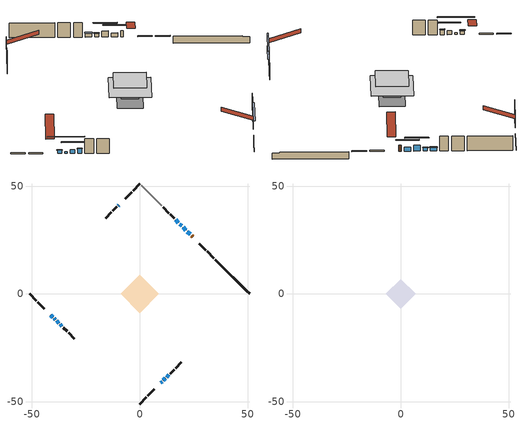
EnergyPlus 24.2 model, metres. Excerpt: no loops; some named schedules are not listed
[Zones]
conditioned space
 floor outside (Floor1 construction): -3.66,0 0,3.66 3.66,0 0,-3.66 z0.55
 floor adiabatic (AdiabaticFloorConstruction): -8.91,0 0,8.91 8.91,0 0,-8.91 z2.99
 floor foundation (Slab1 construction): -5.48,0 0,5.48 5.48,0 0,-5.48 z-1.86
 wall outside (RimJoist1 construction): 0,-50.96 3.11,-47.85 / -50.96,0 -47.85,-3.11 / 0,50.96 -3.11,47.85 / 34.36,16.6 31.25,19.72 z0.55:0.85
 wall outside (RimJoist2 construction): 3.77,-47.19 6.76,-44.2 / -47.19,-3.77 -44.2,-6.76 / -3.77,47.19 -6.76,44.2 / 30.59,20.37 27.6,23.36 z0.55:0.85
 wall outside (AdiabaticWallConstruction 1): 24.52,26.44 24.01,26.95 z0.55:2.58
 wall outside (AdiabaticWallConstruction): -9.84,41.12 -9.99,40.97 z0.55:1.77; -41.12,-9.84 -40.27,-10.69 / 10.98,-39.98 11.83,-39.13 / 17.88,33.08 16.59,34.37 z0.55:1.67; 9.84,-41.12 10.33,-40.63 / -39.62,-11.34 -39.13,-11.83 z0.55:1.09; 23.36,27.6 22.06,28.9 / -38.48,-12.49 -37.5,-13.46 / 12.49,-38.48 13.46,-37.5 z0.55:1.82; 21.41,29.55 20.04,30.92 z0.55:2.53; 19.39,31.57 18.54,32.42 z0.55:1.59; -36.85,-14.11 -36.06,-14.9 z0.55:2
 wall outside (Wall1 construction): 14.11,-36.85 15.92,-35.04 / -35.4,-15.56 -33.59,-17.37 / -10.64,40.32 -12.45,38.51 / 15.93,35.03 14.13,36.84 z0.55:5.43
 wall outside (Wall2 construction): 16.58,-34.38 19.25,-31.72 / -32.94,-18.02 -30.27,-20.69 / -13.11,37.85 -15.78,35.19 / 13.47,37.49 10.8,40.16 z0.55:5.43
 wall foundation (FoundationWall1 construction): 35.01,15.95,-1.86 35.01,15.95,0.55 49.37,1.59,0.55 49.37,1.59,0.23 50.96,0,0.23 50.96,0,-1.86
 wall adiabatic (Wall3 construction): 10.15,40.82 0.66,50.3 z0.55:5.43
 window (WindowConstruction 9): -9.84,41.12 -9.99,40.97 z0.55:1.77
 window (WindowConstruction 8): -41.12,-9.84 -40.27,-10.69 z0.55:1.67
 window (WindowConstruction 10): 9.84,-41.12 10.33,-40.63 z0.55:1.08
 window (WindowConstruction 11): -39.62,-11.34 -39.13,-11.83 z0.55:1.08
 window (WindowConstruction): 23.36,27.6 22.06,28.9 z0.55:1.82
 window (WindowConstruction 1): 21.41,29.55 20.04,30.92 z0.55:2.53
 window (WindowConstruction 2): 10.98,-39.98 11.83,-39.13 z0.55:1.67
 window (WindowConstruction 3): -38.47,-12.49 -37.5,-13.46 z0.55:1.82
 window (WindowConstruction 4): 19.39,31.57 18.54,32.42 z0.55:1.59
 window (WindowConstruction 5): 17.88,33.08 16.59,34.37 z0.55:1.67
 window (WindowConstruction 6): 12.49,-38.47 13.46,-37.5 z0.55:1.82
 window (WindowConstruction 7): -36.85,-14.11 -36.06,-14.9 z0.55:2
 door (Door): 24.52,26.45 24.01,26.95 z0.55:2.58
 ceiling adiabatic (AdiabaticFloorConstruction): 0,-8.91 8.91,0 0,8.91 -8.91,0 z2.99
attic - vented
 floor to conditioned space (Floor2 construction Reversed): -6.9,0 0,6.9 6.9,0 0,-6.9 z5.43
 roof outside (Roof1 construction): 9.19,-41.78,5.43 2.47,-35.06,8.59 0.7,-36.83,8.59 7.41,-43.55,5.43; -41.78,-9.19,5.43 -35.06,-2.47,8.59 -36.83,-0.7,8.59 -43.55,-7.41,5.43; -9.19,41.78,5.43 -2.47,35.06,8.59 -0.7,36.83,8.59 -7.41,43.55,5.43; 25.17,25.79,5.43 18.46,19.07,8.59 20.23,17.3,8.59 26.94,24.02,5.43
shading: -40.13,-10.83 -41.26,-9.7 -41.55,-9.99 -40.42,-11.12 z1.87; 14,-36.96 6.17,-44.8 6.46,-45.09 14.3,-37.25 z6.28; -35.46,-15.51 -43.29,-7.67 -43.58,-7.96 -35.75,-15.8 z6.28; 20.22,30.74 25.2,25.76 25.49,26.05 20.51,31.03 z4.43; 18.2,32.76 23.25,27.71 23.54,28 18.49,33.05 z5.14; 13.67,-37.29 9.14,-41.82 9.43,-42.11 13.97,-37.58 z4.28; -35.66,-15.3 -40.32,-10.64 -40.61,-10.93 -35.95,-15.59 z4.43; 18.4,32.56 19.53,31.43 19.82,31.72 18.69,32.85 z1.79; 16.45,34.51 18.03,32.93 18.32,33.23 16.74,34.8 z1.87; 15.3,-35.66 10.64,-40.32 10.93,-40.61 15.59,-35.95 z4.43; -35.92,-15.04 -36.99,-13.97 -37.28,-14.26 -36.21,-15.34 z2.2
[Building]
Building 1: Terrain=Suburbs
[Site:Location]
Toronto City Centre_ON: Latitude {deg}=43.63; Longitude {deg}=-79.39; Time Zone {hr}=-5; Elevation {m}=77; Keep Site Location Information=Yes
[Site:GroundTemperature:Shallow]
5.01852, 3.26908, 3.12898, 3.95918, 7.29196, 10.6092, 13.4851, 15.3069, 15.4617, 13.9799, 11.1774, 7.9619
[Site:WaterMainsTemperature]
Calculation Method=Schedule; Temperature Schedule=mains temperature schedule
[Material] Roughness=Rough; Thermal Absorptance=0.9
Name | Thickness {m} | Conductivity {W/m-K} | Density {kg/m3} | Specific Heat {J/kg-K} | Solar Absorptance | Visible Absorptance
asphalt or fiberglass shingles | 0.00635 | 0.162714 | 1121.4 | 1465.45 | 0.4 | 0.4
ceiling loosefill ins | 0.169333 | 0.0480833 | 16.02 | 1046.75 | 0.7 | 0.7
ceiling stud and cavity | 0.1397 | 0.1003 | 65.682 | 1177.47 | 0.7 | 0.7
concrete 4.0 in. | 0.1016 | 1.803125 | 2242.8 | 837.4 | 0.7 | 0.7
concrete 8.0 in. | 0.2032 | 1.803125 | 2242.8 | 837.4 | 0.7 | 0.7
door material | 0.04445 | 0.053851 | 512.64 | 1214.23 | 0.7 | 0.7
exterior vertical ins | 0.0460229 | 0.029427 | 32.04 | 1214.23 | 0.7 | 0.7
floor covering | 0.0127 | 0.0433444 | 54.468 | 1339.84 | 0.6 | 0.6
floor rigid ins | 0.103632 | 0.029427 | 32.04 | 1214.23 | 0.7 | 0.7
floor rigid ins 1; wall rigid ins 2 | 0.512978 | 0.029427 | 32.04 | 1214.23 | 0.7 | 0.7
floor stud and cavity | 0.1397 | 0.117677 | 92.3553 | 1139.71 | 0.7 | 0.7
floor stud and cavity 1 | 0.1397 | 1.75129 | 37.0049 | 1207.88 | 0.7 | 0.7
furniture material conditioned space 1 | 0.1524 | 0.115458 | 640.8 | 1214.23 | 0.6 | 0.6
gypsum board | 0.0127 | 0.160291 | 801 | 837.4 | 0.6 | 0.6
gypsum board 1 | 0.0127 | 0.160291 | 801 | 837.4 | 0.7 | 0.7
osb sheathing 0.5 in. | 0.0127 | 0.115458 | 512.64 | 1214.23 | 0.7 | 0.7
osb sheathing 0.75 in. | 0.01905 | 0.115458 | 512.64 | 1214.23 | 0.7 | 0.7
osb sheathing 2.0 in. | 0.0508 | 0.115458 | 512.64 | 1214.23 | 0.7 | 0.7
rim joist rigid ins; wall rigid ins | 0.051816 | 0.029427 | 32.04 | 1214.23 | 0.7 | 0.7
rim joist stud and cavity | 0.0508 | 0.0348607 | 125.044 | 1163.47 | 0.6 | 0.6
slab rigid ins | 0.0108865 | 0.029427 | 32.04 | 1214.23 | 0.7 | 0.7
wall rigid ins 1 | 0.051816 | 0.029427 | 32.04 | 1214.23 | 0.4 | 0.4
wall stud and cavity | 0.1397 | 0.17173 | 139.0536 | 1170.24 | 0.7 | 0.7
wall stud and cavity 1 | 0.1397 | 0.16703 | 139.0536 | 1170.24 | 0.7 | 0.7
wall stud and cavity 2 | 0.1397 | 0.139793 | 139.0536 | 1170.24 | 0.7 | 0.7
wall stud and cavity 3 | 0.0889 | 0.380278 | 52.3479 | 1209.89 | 0.7 | 0.7
wall stud and cavity 4 | 0.0889 | 0.391764 | 83.0341 | 1211.67 | 0.7 | 0.7
wood siding | 0.0254 | 0.102417 | 544.68 | 1172.36 | 0.4 | 0.4
wood siding 1; wood siding 2; wood siding 3 | 0.0254 | 0.102417 | 544.68 | 1172.36 | 0.7 | 0.7
[WindowMaterial:SimpleGlazingSystem]
Name | U-Factor {W/m2-K} | Solar Heat Gain Coefficient
WindowMaterial | 2.86058 | 0.68
WindowMaterial 1 | 2.97584 | 0.59
WindowMaterial 2 | 2.88499 | 0.66
WindowMaterial 3 | 2.87193 | 0.67
WindowMaterial 4 | 2.88953 | 0.66
WindowMaterial 5 | 2.86796 | 0.68
WindowMaterial 6 | 2.87647 | 0.67
WindowMaterial 7 | 3.13766 | 0.54
WindowMaterial 8 | 2.97187 | 0.58
[Construction]
AdiabaticFloorConstruction: floor stud and cavity 1, floor rigid ins 1, osb sheathing 0.75 in., floor covering
AdiabaticWallConstruction: wood siding 2, wall rigid ins 2, wall stud and cavity 3, gypsum board
AdiabaticWallConstruction 1: wood siding 3, wall rigid ins 2, wall stud and cavity 3, gypsum board
Door: door material
Floor1 construction: floor stud and cavity, floor rigid ins, osb sheathing 0.75 in., floor covering
Floor2 construction Reversed: gypsum board, ceiling stud and cavity, ceiling loosefill ins
FoundationWall1 construction: concrete 8.0 in., gypsum board 1
furniture construction conditioned space 1: furniture material conditioned space 1
PartitionWallConstruction: gypsum board, wall stud and cavity 4, gypsum board
RimJoist1 construction; RimJoist2 construction: wood siding 1, rim joist rigid ins, osb sheathing 2.0 in., rim joist stud and cavity
Roof1 construction: asphalt or fiberglass shingles
Slab1 construction: slab rigid ins, concrete 4.0 in.
Wall1 construction: wood siding, wall rigid ins, osb sheathing 0.5 in., wall stud and cavity, gypsum board
Wall2 construction: wood siding, wall rigid ins, osb sheathing 0.5 in., wall stud and cavity 1, gypsum board
Wall3 construction: wall rigid ins 1, osb sheathing 0.5 in., wall stud and cavity 2, gypsum board
WindowConstruction: WindowMaterial
WindowConstruction 1: WindowMaterial 1
WindowConstruction 10; WindowConstruction 11: WindowMaterial 8
WindowConstruction 2; WindowConstruction 8: WindowMaterial 2
WindowConstruction 3; WindowConstruction 6: WindowMaterial 3
WindowConstruction 4: WindowMaterial 4
WindowConstruction 5: WindowMaterial 5
WindowConstruction 7: WindowMaterial 6
WindowConstruction 9: WindowMaterial 7
[Zone] Multiplier=1; Part of Total Floor Area=Yes
Name | Volume {m3}
attic - vented | 48.9018
conditioned space | 578.4
[Space]
Name | Zone | Volume {m3}
attic - vented 1 | attic - vented | 48.9018
conditioned space 1 | conditioned space | 578.4
[ZoneInfiltration:EffectiveLeakageArea]
infil attic - vented 1: Zone or Space=attic - vented 1; Schedule=Always On Discrete; Effective Air Leakage Area {cm2}=4005.47; Stack Coefficient=0.000220202; Wind Coefficient=1.00261e-05
[ZoneMixing]
whole house fan mix: Zone or Space=attic - vented; Schedule=Always On Continuous; Design Flow Rate Calculation Method=Flow/Zone; Design Flow Rate {m3/s}=0; Source Zone or Space=conditioned space
[SurfaceProperty:ExposedFoundationPerimeter]
Slab1: Exposed Perimeter Calculation Method=TotalExposedPerimeter; Total Exposed Perimeter {m}=22.552
[InternalMass] Zone or ZoneList=conditioned space; Space or SpaceList=conditioned space 1
Name | Construction | Surface Area {m2}
furniture mass conditioned space 1 | furniture construction conditioned space 1 | 98.2279
partition wall mass | PartitionWallConstruction | 245.57
[Lights]
interior lighting: Zone or ZoneList or Space or SpaceList=conditioned space 1; Schedule=interior lighting schedule; Design Level Calculation Method=LightingLevel; Lighting Level {W}=343.2; Return Air Fraction=0; Fraction Radiant=0.6; Fraction Visible=0.2; Fraction Replaceable=1
[People]
occupants: Zone or ZoneList or Space or SpaceList=conditioned space 1; Number of People Schedule=occupants schedule; Number of People Calculation Method=People; Number of People=3; Fraction Radiant=0.314171; Sensible Heat Fraction=0.56303; Activity Level Schedule=occupants activity schedule; Carbon Dioxide Generation Rate {m3/s-W}=0; Enable ASHRAE 55 Comfort Warnings=No; Mean Radiant Temperature Calculation Type=EnclosureAveraged
[ElectricEquipment] Zone or ZoneList or Space or SpaceList=conditioned space 1; Design Level Calculation Method=EquipmentLevel
Name | Schedule | Design Level {W} | Fraction Latent | Fraction Radiant | Fraction Lost
clothes dryer | clothes dryer schedule | 140.772 | 0.015 | 0.081 | 0.85
clothes washer | clothes washer schedule | 32.1985 | 0.03 | 0.162 | 0.7
cooking range | cooking range schedule | 208.969 | 0.08 | 0.432 | 0.2
dishwasher | dishwasher schedule | 66.8632 | 0.3 | 0.18 | 0.4
fridge | fridge schedule | 72.9452 | 0 | 0.6 | 0
mech vent bath fan 0 | mech vent bath fan 0 schedule | 50.2 | 0 | 0 | 1
mech vent bath fan 1 | mech vent bath fan 1 schedule | 50.2 | 0 | 0 | 1
mech vent house fan | mech vent house fan schedule | 0 | 0 | 0 | 1
mech vent house fan cfis | mech vent house fan cfis schedule | 0 | 0 | 0 | 0
mech vent range fan 0 | mech vent range fan 0 schedule | 57 | 0 | 0 | 1
misc plug loads | misc plug loads schedule | 494.7 | 0.045 | 0.513 | 0.1
whole house fan | Always On Discrete | 0 | 0 | 0 | 1
[OtherEquipment] Zone or ZoneList or Space or SpaceList=conditioned space 1; Design Level Calculation Method=EquipmentLevel
Name | Fuel Type | Schedule | Design Level {W} | Fraction Latent | Fraction Radiant | Fraction Lost
clothes dryer 1 | Electricity | clothes dryer schedule | 0 | 0.015 | 0.081 | 0.85
cooking range 1 | Electricity | cooking range schedule | 0 | 0.08 | 0.432 | 0.2
general water use latent | None | general water use schedule | 59.3978 | 1 | 0 | 0
general water use sensible | None | general water use schedule | -58.539 | 0 | 0.6 | 0
mech vent house fan latent load | None | Always On Discrete | 0 | 1 | 0 | 0
mech vent house fan sensible load | None | Always On Discrete | 0 | 0 | 0 | 0
water heater energy adjustment1 | NaturalGas | Always On Discrete | 0.01 | 0 | 0 | 1
[ZoneInfiltration:DesignFlowRate] Zone or ZoneList or Space or SpaceList=conditioned space 1; Schedule=Always On Discrete; Design Flow Rate Calculation Method=Flow/Zone; Design Flow Rate {m3/s}=0
infil flow; natural vent flow; whole house fan flow
[Foundation:Kiva]
Foundation Kiva 1: Initial Indoor Air Temperature {C}=18; Wall Height Above Grade {m}=0.549981; Wall Depth Below Slab {m}=0.2032; Custom Block Material Name 1=exterior vertical ins; Custom Block Depth 1 {m}=2.40999; Custom Block X Position 1 {m}=0.2159; Custom Block Z Position 1 {m}=0
[Foundation:Kiva:Settings]
Soil Conductivity {W/m-K}=0.849921; Soil Density {kg/m3}=1842.3; Soil Specific Heat {J/kg-K}=418.7; Ground Solar Absorptivity=0.9; Ground Thermal Absorptivity=0.9; Ground Surface Roughness {m}=0.03; Far-Field Width {m}=40; Deep-Ground Boundary Condition=ZeroFlux; Deep-Ground Depth {m}=40; Minimum Cell Dimension {m}=0.2; Maximum Cell Growth Coefficient=3; Simulation Timestep=Timestep
[Exterior:Lights]
exterior lighting: Schedule=exterior lighting schedule; Design Level {W}=75.6
[Schedule:Constant]
Name | Hourly Value
Always On Continuous; mech vent house fan schedule; mech vent house fan cfis schedule; Always On Discrete | 1
occupants activity schedule | 117.228
fridge schedule | 0
[Schedule:Week:Daily]
interior lighting schedule Week Rule - Jan1-Jan27: interior lighting schedule day, interior lighting schedule day, interior lighting schedule day, interior lighting schedule day, interior lighting schedule day, interior lighting schedule day, interior lighting schedule day, interior lighting schedule default day, interior lighting schedule default day, interior lighting schedule default day, interior lighting schedule default day, interior lighting schedule default day
interior lighting schedule Week Rule - Jan28-Feb3: interior lighting schedule day, interior lighting schedule day, interior lighting schedule day, interior lighting schedule day, interior lighting schedule day 1, interior lighting schedule day 1, interior lighting schedule day 1, interior lighting schedule default day, interior lighting schedule default day, interior lighting schedule default day, interior lighting schedule default day, interior lighting schedule default day
interior lighting schedule Week Rule - Feb4-Feb24: interior lighting schedule day 1, interior lighting schedule day 1, interior lighting schedule day 1, interior lighting schedule day 1, interior lighting schedule day 1, interior lighting schedule day 1, interior lighting schedule day 1, interior lighting schedule default day, interior lighting schedule default day, interior lighting schedule default day, interior lighting schedule default day, interior lighting schedule default day
interior lighting schedule Week Rule - Feb25-Mar3: interior lighting schedule day 1, interior lighting schedule day 1, interior lighting schedule day 1, interior lighting schedule day 1, interior lighting schedule day 2, interior lighting schedule day 2, interior lighting schedule day 2, interior lighting schedule default day, interior lighting schedule default day, interior lighting schedule default day, interior lighting schedule default day, interior lighting schedule default day
interior lighting schedule Week Rule - Mar4-Mar31: interior lighting schedule day 2, interior lighting schedule day 2, interior lighting schedule day 2, interior lighting schedule day 2, interior lighting schedule day 2, interior lighting schedule day 2, interior lighting schedule day 2, interior lighting schedule default day, interior lighting schedule default day, interior lighting schedule default day, interior lighting schedule default day, interior lighting schedule default day
interior lighting schedule Week Rule - Apr1-Apr28: interior lighting schedule day 3, interior lighting schedule day 3, interior lighting schedule day 3, interior lighting schedule day 3, interior lighting schedule day 3, interior lighting schedule day 3, interior lighting schedule day 3, interior lighting schedule default day, interior lighting schedule default day, interior lighting schedule default day, interior lighting schedule default day, interior lighting schedule default day
interior lighting schedule Week Rule - Apr29-May5: interior lighting schedule day 3, interior lighting schedule day 3, interior lighting schedule day 4, interior lighting schedule day 4, interior lighting schedule day 4, interior lighting schedule day 4, interior lighting schedule day 4, interior lighting schedule default day, interior lighting schedule default day, interior lighting schedule default day, interior lighting schedule default day, interior lighting schedule default day
interior lighting schedule Week Rule - May6-May26: interior lighting schedule day 4, interior lighting schedule day 4, interior lighting schedule day 4, interior lighting schedule day 4, interior lighting schedule day 4, interior lighting schedule day 4, interior lighting schedule day 4, interior lighting schedule default day, interior lighting schedule default day, interior lighting schedule default day, interior lighting schedule default day, interior lighting schedule default day
interior lighting schedule Week Rule - May27-Jun2: interior lighting schedule day 4, interior lighting schedule day 4, interior lighting schedule day 4, interior lighting schedule day 4, interior lighting schedule day 4, interior lighting schedule day 5, interior lighting schedule day 5, interior lighting schedule default day, interior lighting schedule default day, interior lighting schedule default day, interior lighting schedule default day, interior lighting schedule default day
interior lighting schedule Week Rule - Jun3-Jun30: interior lighting schedule day 5, interior lighting schedule day 5, interior lighting schedule day 5, interior lighting schedule day 5, interior lighting schedule day 5, interior lighting schedule day 5, interior lighting schedule day 5, interior lighting schedule default day, interior lighting schedule default day, interior lighting schedule default day, interior lighting schedule default day, interior lighting schedule default day
interior lighting schedule Week Rule - Jul1-Jul28: interior lighting schedule day 6, interior lighting schedule day 6, interior lighting schedule day 6, interior lighting schedule day 6, interior lighting schedule day 6, interior lighting schedule day 6, interior lighting schedule day 6, interior lighting schedule default day, interior lighting schedule default day, interior lighting schedule default day, interior lighting schedule default day, interior lighting schedule default day
interior lighting schedule Week Rule - Jul29-Aug4: interior lighting schedule day 6, interior lighting schedule day 6, interior lighting schedule day 6, interior lighting schedule day 7, interior lighting schedule day 7, interior lighting schedule day 7, interior lighting schedule day 7, interior lighting schedule default day, interior lighting schedule default day, interior lighting schedule default day, interior lighting schedule default day, interior lighting schedule default day
interior lighting schedule Week Rule - Aug5-Aug25: interior lighting schedule day 7, interior lighting schedule day 7, interior lighting schedule day 7, interior lighting schedule day 7, interior lighting schedule day 7, interior lighting schedule day 7, interior lighting schedule day 7, interior lighting schedule default day, interior lighting schedule default day, interior lighting schedule default day, interior lighting schedule default day, interior lighting schedule default day
interior lighting schedule Week Rule - Aug26-Sep1: interior lighting schedule day 7, interior lighting schedule day 7, interior lighting schedule day 7, interior lighting schedule day 7, interior lighting schedule day 7, interior lighting schedule day 7, interior lighting schedule day 8, interior lighting schedule default day, interior lighting schedule default day, interior lighting schedule default day, interior lighting schedule default day, interior lighting schedule default day
interior lighting schedule Week Rule - Sep2-Sep29: interior lighting schedule day 8, interior lighting schedule day 8, interior lighting schedule day 8, interior lighting schedule day 8, interior lighting schedule day 8, interior lighting schedule day 8, interior lighting schedule day 8, interior lighting schedule default day, interior lighting schedule default day, interior lighting schedule default day, interior lighting schedule default day, interior lighting schedule default day
interior lighting schedule Week Rule - Sep30-Oct6: interior lighting schedule day 8, interior lighting schedule day 9, interior lighting schedule day 9, interior lighting schedule day 9, interior lighting schedule day 9, interior lighting schedule day 9, interior lighting schedule day 9, interior lighting schedule default day, interior lighting schedule default day, interior lighting schedule default day, interior lighting schedule default day, interior lighting schedule default day
interior lighting schedule Week Rule - Oct7-Oct27: interior lighting schedule day 9, interior lighting schedule day 9, interior lighting schedule day 9, interior lighting schedule day 9, interior lighting schedule day 9, interior lighting schedule day 9, interior lighting schedule day 9, interior lighting schedule default day, interior lighting schedule default day, interior lighting schedule default day, interior lighting schedule default day, interior lighting schedule default day
interior lighting schedule Week Rule - Oct28-Nov3: interior lighting schedule day 9, interior lighting schedule day 9, interior lighting schedule day 9, interior lighting schedule day 9, interior lighting schedule day 10, interior lighting schedule day 10, interior lighting schedule day 10, interior lighting schedule default day, interior lighting schedule default day, interior lighting schedule default day, interior lighting schedule default day, interior lighting schedule default day
interior lighting schedule Week Rule - Nov4-Nov24: interior lighting schedule day 10, interior lighting schedule day 10, interior lighting schedule day 10, interior lighting schedule day 10, interior lighting schedule day 10, interior lighting schedule day 10, interior lighting schedule day 10, interior lighting schedule default day, interior lighting schedule default day, interior lighting schedule default day, interior lighting schedule default day, interior lighting schedule default day
interior lighting schedule Week Rule - Nov25-Dec1: interior lighting schedule day 10, interior lighting schedule day 10, interior lighting schedule day 10, interior lighting schedule day 10, interior lighting schedule day 10, interior lighting schedule day 10, interior lighting schedule day 11, interior lighting schedule default day, interior lighting schedule default day, interior lighting schedule default day, interior lighting schedule default day, interior lighting schedule default day
interior lighting schedule Week Rule - Dec2-Dec31: interior lighting schedule day 11, interior lighting schedule day 11, interior lighting schedule day 11, interior lighting schedule day 11, interior lighting schedule day 11, interior lighting schedule day 11, interior lighting schedule day 11, interior lighting schedule default day, interior lighting schedule default day, interior lighting schedule default day, interior lighting schedule default day, interior lighting schedule default day
occupants schedule Week Rule - Jan1-Dec31: occupants schedule day, occupants schedule day, occupants schedule day, occupants schedule day, occupants schedule day, occupants schedule day, occupants schedule day, occupants schedule default day, occupants schedule default day, occupants schedule default day, occupants schedule default day, occupants schedule default day
clothes dryer schedule Week Rule - Jan1-Dec31: clothes dryer schedule day, clothes dryer schedule day, clothes dryer schedule day, clothes dryer schedule day, clothes dryer schedule day, clothes dryer schedule day, clothes dryer schedule day, clothes dryer schedule default day, clothes dryer schedule default day, clothes dryer schedule default day, clothes dryer schedule default day, clothes dryer schedule default day
clothes washer schedule Week Rule - Jan1-Dec31: clothes washer schedule day, clothes washer schedule day, clothes washer schedule day, clothes washer schedule day, clothes washer schedule day, clothes washer schedule day, clothes washer schedule day, clothes washer schedule default day, clothes washer schedule default day, clothes washer schedule default day, clothes washer schedule default day, clothes washer schedule default day
cooking range schedule Week Rule - Jan1-Dec31: cooking range schedule day, cooking range schedule day, cooking range schedule day, cooking range schedule day, cooking range schedule day, cooking range schedule day, cooking range schedule day, cooking range schedule default day, cooking range schedule default day, cooking range schedule default day, cooking range schedule default day, cooking range schedule default day
dishwasher schedule Week Rule - Jan1-Dec31: dishwasher schedule day, dishwasher schedule day, dishwasher schedule day, dishwasher schedule day, dishwasher schedule day, dishwasher schedule day, dishwasher schedule day, dishwasher schedule default day, dishwasher schedule default day, dishwasher schedule default day, dishwasher schedule default day, dishwasher schedule default day
mech vent bath fan 0 schedule Week Rule - Jan1-Dec31: mech vent bath fan 0 schedule day, mech vent bath fan 0 schedule day, mech vent bath fan 0 schedule day, mech vent bath fan 0 schedule day, mech vent bath fan 0 schedule day, mech vent bath fan 0 schedule day, mech vent bath fan 0 schedule day, mech vent bath fan 0 schedule default day, mech vent bath fan 0 schedule default day, mech vent bath fan 0 schedule default day, mech vent bath fan 0 schedule default day, mech vent bath fan 0 schedule default day
mech vent bath fan 1 schedule Week Rule - Jan1-Dec31: mech vent bath fan 1 schedule day, mech vent bath fan 1 schedule day, mech vent bath fan 1 schedule day, mech vent bath fan 1 schedule day, mech vent bath fan 1 schedule day, mech vent bath fan 1 schedule day, mech vent bath fan 1 schedule day, mech vent bath fan 1 schedule default day, mech vent bath fan 1 schedule default day, mech vent bath fan 1 schedule default day, mech vent bath fan 1 schedule default day, mech vent bath fan 1 schedule default day
mech vent range fan 0 schedule Week Rule - Jan1-Dec31: mech vent range fan 0 schedule day, mech vent range fan 0 schedule day, mech vent range fan 0 schedule day, mech vent range fan 0 schedule day, mech vent range fan 0 schedule day, mech vent range fan 0 schedule day, mech vent range fan 0 schedule day, mech vent range fan 0 schedule default day, mech vent range fan 0 schedule default day, mech vent range fan 0 schedule default day, mech vent range fan 0 schedule default day, mech vent range fan 0 schedule default day
misc plug loads schedule Week Rule - Jan1-Dec31: misc plug loads schedule day, misc plug loads schedule day, misc plug loads schedule day, misc plug loads schedule day, misc plug loads schedule day, misc plug loads schedule day, misc plug loads schedule day, misc plug loads schedule default day, misc plug loads schedule default day, misc plug loads schedule default day, misc plug loads schedule default day, misc plug loads schedule default day
general water use schedule Week Rule - Jan1-Dec31: general water use schedule day, general water use schedule day, general water use schedule day, general water use schedule day, general water use schedule day, general water use schedule day, general water use schedule day, general water use schedule default day, general water use schedule default day, general water use schedule default day, general water use schedule default day, general water use schedule default day
exterior lighting schedule Week Rule - Jan1-Jan27: exterior lighting schedule day, exterior lighting schedule day, exterior lighting schedule day, exterior lighting schedule day, exterior lighting schedule day, exterior lighting schedule day, exterior lighting schedule day, exterior lighting schedule default day, exterior lighting schedule default day, exterior lighting schedule default day, exterior lighting schedule default day, exterior lighting schedule default day
exterior lighting schedule Week Rule - Jan28-Feb3: exterior lighting schedule day, exterior lighting schedule day, exterior lighting schedule day, exterior lighting schedule day, exterior lighting schedule day 1, exterior lighting schedule day 1, exterior lighting schedule day 1, exterior lighting schedule default day, exterior lighting schedule default day, exterior lighting schedule default day, exterior lighting schedule default day, exterior lighting schedule default day
exterior lighting schedule Week Rule - Feb4-Feb24: exterior lighting schedule day 1, exterior lighting schedule day 1, exterior lighting schedule day 1, exterior lighting schedule day 1, exterior lighting schedule day 1, exterior lighting schedule day 1, exterior lighting schedule day 1, exterior lighting schedule default day, exterior lighting schedule default day, exterior lighting schedule default day, exterior lighting schedule default day, exterior lighting schedule default day
exterior lighting schedule Week Rule - Feb25-Mar3: exterior lighting schedule day 1, exterior lighting schedule day 1, exterior lighting schedule day 1, exterior lighting schedule day 1, exterior lighting schedule day 2, exterior lighting schedule day 2, exterior lighting schedule day 2, exterior lighting schedule default day, exterior lighting schedule default day, exterior lighting schedule default day, exterior lighting schedule default day, exterior lighting schedule default day
exterior lighting schedule Week Rule - Mar4-Mar31: exterior lighting schedule day 2, exterior lighting schedule day 2, exterior lighting schedule day 2, exterior lighting schedule day 2, exterior lighting schedule day 2, exterior lighting schedule day 2, exterior lighting schedule day 2, exterior lighting schedule default day, exterior lighting schedule default day, exterior lighting schedule default day, exterior lighting schedule default day, exterior lighting schedule default day
exterior lighting schedule Week Rule - Apr1-Apr28: exterior lighting schedule day 3, exterior lighting schedule day 3, exterior lighting schedule day 3, exterior lighting schedule day 3, exterior lighting schedule day 3, exterior lighting schedule day 3, exterior lighting schedule day 3, exterior lighting schedule default day, exterior lighting schedule default day, exterior lighting schedule default day, exterior lighting schedule default day, exterior lighting schedule default day
exterior lighting schedule Week Rule - Apr29-May5: exterior lighting schedule day 3, exterior lighting schedule day 3, exterior lighting schedule day 4, exterior lighting schedule day 4, exterior lighting schedule day 4, exterior lighting schedule day 4, exterior lighting schedule day 4, exterior lighting schedule default day, exterior lighting schedule default day, exterior lighting schedule default day, exterior lighting schedule default day, exterior lighting schedule default day
exterior lighting schedule Week Rule - May6-May26: exterior lighting schedule day 4, exterior lighting schedule day 4, exterior lighting schedule day 4, exterior lighting schedule day 4, exterior lighting schedule day 4, exterior lighting schedule day 4, exterior lighting schedule day 4, exterior lighting schedule default day, exterior lighting schedule default day, exterior lighting schedule default day, exterior lighting schedule default day, exterior lighting schedule default day
exterior lighting schedule Week Rule - May27-Jun2: exterior lighting schedule day 4, exterior lighting schedule day 4, exterior lighting schedule day 4, exterior lighting schedule day 4, exterior lighting schedule day 4, exterior lighting schedule day 5, exterior lighting schedule day 5, exterior lighting schedule default day, exterior lighting schedule default day, exterior lighting schedule default day, exterior lighting schedule default day, exterior lighting schedule default day
exterior lighting schedule Week Rule - Jun3-Jun30: exterior lighting schedule day 5, exterior lighting schedule day 5, exterior lighting schedule day 5, exterior lighting schedule day 5, exterior lighting schedule day 5, exterior lighting schedule day 5, exterior lighting schedule day 5, exterior lighting schedule default day, exterior lighting schedule default day, exterior lighting schedule default day, exterior lighting schedule default day, exterior lighting schedule default day
exterior lighting schedule Week Rule - Jul1-Jul28: exterior lighting schedule day 6, exterior lighting schedule day 6, exterior lighting schedule day 6, exterior lighting schedule day 6, exterior lighting schedule day 6, exterior lighting schedule day 6, exterior lighting schedule day 6, exterior lighting schedule default day, exterior lighting schedule default day, exterior lighting schedule default day, exterior lighting schedule default day, exterior lighting schedule default day
exterior lighting schedule Week Rule - Jul29-Aug4: exterior lighting schedule day 6, exterior lighting schedule day 6, exterior lighting schedule day 6, exterior lighting schedule day 7, exterior lighting schedule day 7, exterior lighting schedule day 7, exterior lighting schedule day 7, exterior lighting schedule default day, exterior lighting schedule default day, exterior lighting schedule default day, exterior lighting schedule default day, exterior lighting schedule default day
exterior lighting schedule Week Rule - Aug5-Aug25: exterior lighting schedule day 7, exterior lighting schedule day 7, exterior lighting schedule day 7, exterior lighting schedule day 7, exterior lighting schedule day 7, exterior lighting schedule day 7, exterior lighting schedule day 7, exterior lighting schedule default day, exterior lighting schedule default day, exterior lighting schedule default day, exterior lighting schedule default day, exterior lighting schedule default day
exterior lighting schedule Week Rule - Aug26-Sep1: exterior lighting schedule day 7, exterior lighting schedule day 7, exterior lighting schedule day 7, exterior lighting schedule day 7, exterior lighting schedule day 7, exterior lighting schedule day 7, exterior lighting schedule day 8, exterior lighting schedule default day, exterior lighting schedule default day, exterior lighting schedule default day, exterior lighting schedule default day, exterior lighting schedule default day
exterior lighting schedule Week Rule - Sep2-Sep29: exterior lighting schedule day 8, exterior lighting schedule day 8, exterior lighting schedule day 8, exterior lighting schedule day 8, exterior lighting schedule day 8, exterior lighting schedule day 8, exterior lighting schedule day 8, exterior lighting schedule default day, exterior lighting schedule default day, exterior lighting schedule default day, exterior lighting schedule default day, exterior lighting schedule default day
exterior lighting schedule Week Rule - Sep30-Oct6: exterior lighting schedule day 8, exterior lighting schedule day 9, exterior lighting schedule day 9, exterior lighting schedule day 9, exterior lighting schedule day 9, exterior lighting schedule day 9, exterior lighting schedule day 9, exterior lighting schedule default day, exterior lighting schedule default day, exterior lighting schedule default day, exterior lighting schedule default day, exterior lighting schedule default day
exterior lighting schedule Week Rule - Oct7-Oct27: exterior lighting schedule day 9, exterior lighting schedule day 9, exterior lighting schedule day 9, exterior lighting schedule day 9, exterior lighting schedule day 9, exterior lighting schedule day 9, exterior lighting schedule day 9, exterior lighting schedule default day, exterior lighting schedule default day, exterior lighting schedule default day, exterior lighting schedule default day, exterior lighting schedule default day
[Schedule:Year]
interior lighting schedule: interior lighting schedule Week Rule - Jan1-Jan27, 1, 1, 1, 27, interior lighting schedule Week Rule - Jan28-Feb3, 1, 28, 2, 3, interior lighting schedule Week Rule - Feb4-Feb24, 2, 4, 2, 24, interior lighting schedule Week Rule - Feb25-Mar3, 2, 25, 3, 3, interior lighting schedule Week Rule - Mar4-Mar31, 3, 4, 3, 31, interior lighting schedule Week Rule - Apr1-Apr28, 4, 1, 4, 28, interior lighting schedule Week Rule - Apr29-May5, 4, 29, 5, 5, interior lighting schedule Week Rule - May6-May26, 5, 6, 5, 26, interior lighting schedule Week Rule - May27-Jun2, 5, 27, 6, 2, interior lighting schedule Week Rule - Jun3-Jun30, 6, 3, 6, 30, interior lighting schedule Week Rule - Jul1-Jul28, 7, 1, 7, 28, interior lighting schedule Week Rule - Jul29-Aug4, 7, 29, 8, 4, interior lighting schedule Week Rule - Aug5-Aug25, 8, 5, 8, 25, interior lighting schedule Week Rule - Aug26-Sep1, 8, 26, 9, 1, interior lighting schedule Week Rule - Sep2-Sep29, 9, 2, 9, 29, interior lighting schedule Week Rule - Sep30-Oct6, 9, 30, 10, 6, interior lighting schedule Week Rule - Oct7-Oct27, 10, 7, 10, 27, interior lighting schedule Week Rule - Oct28-Nov3, 10, 28, 11, 3, interior lighting schedule Week Rule - Nov4-Nov24, 11, 4, 11, 24, interior lighting schedule Week Rule - Nov25-Dec1, 11, 25, 12, 1, interior lighting schedule Week Rule - Dec2-Dec31, 12, 2, 12, 31
occupants schedule: occupants schedule Week Rule - Jan1-Dec31, 1, 1, 12, 31
clothes dryer schedule: clothes dryer schedule Week Rule - Jan1-Dec31, 1, 1, 12, 31
clothes washer schedule: clothes washer schedule Week Rule - Jan1-Dec31, 1, 1, 12, 31
cooking range schedule: cooking range schedule Week Rule - Jan1-Dec31, 1, 1, 12, 31
dishwasher schedule: dishwasher schedule Week Rule - Jan1-Dec31, 1, 1, 12, 31
mech vent bath fan 0 schedule: mech vent bath fan 0 schedule Week Rule - Jan1-Dec31, 1, 1, 12, 31
mech vent bath fan 1 schedule: mech vent bath fan 1 schedule Week Rule - Jan1-Dec31, 1, 1, 12, 31
mech vent range fan 0 schedule: mech vent range fan 0 schedule Week Rule - Jan1-Dec31, 1, 1, 12, 31
misc plug loads schedule: misc plug loads schedule Week Rule - Jan1-Dec31, 1, 1, 12, 31
general water use schedule: general water use schedule Week Rule - Jan1-Dec31, 1, 1, 12, 31
exterior lighting schedule: exterior lighting schedule Week Rule - Jan1-Jan27, 1, 1, 1, 27, exterior lighting schedule Week Rule - Jan28-Feb3, 1, 28, 2, 3, exterior lighting schedule Week Rule - Feb4-Feb24, 2, 4, 2, 24, exterior lighting schedule Week Rule - Feb25-Mar3, 2, 25, 3, 3, exterior lighting schedule Week Rule - Mar4-Mar31, 3, 4, 3, 31, exterior lighting schedule Week Rule - Apr1-Apr28, 4, 1, 4, 28, exterior lighting schedule Week Rule - Apr29-May5, 4, 29, 5, 5, exterior lighting schedule Week Rule - May6-May26, 5, 6, 5, 26, exterior lighting schedule Week Rule - May27-Jun2, 5, 27, 6, 2, exterior lighting schedule Week Rule - Jun3-Jun30, 6, 3, 6, 30, exterior lighting schedule Week Rule - Jul1-Jul28, 7, 1, 7, 28, exterior lighting schedule Week Rule - Jul29-Aug4, 7, 29, 8, 4, exterior lighting schedule Week Rule - Aug5-Aug25, 8, 5, 8, 25, exterior lighting schedule Week Rule - Aug26-Sep1, 8, 26, 9, 1, exterior lighting schedule Week Rule - Sep2-Sep29, 9, 2, 9, 29, exterior lighting schedule Week Rule - Sep30-Oct6, 9, 30, 10, 6, exterior lighting schedule Week Rule - Oct7-Oct27, 10, 7, 10, 27, exterior lighting schedule Week Rule - Oct28-Nov3, 10, 28, 11, 3, exterior lighting schedule Week Rule - Nov4-Nov24, 11, 4, 11, 24, exterior lighting schedule Week Rule - Nov25-Dec1, 11, 25, 12, 1, exterior lighting schedule Week Rule - Dec2-Dec31, 12, 2, 12, 31
[Schedule:Compact]
mains temperature schedule: Through: 01/01, For: AllDays, Until: 24:00, 8.80333, Through: 01/02, For: AllDays, Until: 24:00, 8.74333, Through: 01/03, For: AllDays, Until: 24:00, 8.68389, Through: 01/04, For: AllDays, Until: 24:00, 8.62611, Through: 01/05, For: AllDays, Until: 24:00, 8.56944, Through: 01/06, For: AllDays, Until: 24:00, 8.51389, Through: 01/07, For: AllDays, Until: 24:00, 8.45944, Through: 01/08, For: AllDays, Until: 24:00, 8.40611, Through: 01/09, For: AllDays, Until: 24:00, 8.35389, Through: 01/10, For: AllDays, Until: 24:00, 8.30278, Through: 01/11, For: AllDays, Until: 24:00, 8.25333, Through: 01/12, For: AllDays, Until: 24:00, 8.205, Through: 01/13, For: AllDays, Until: 24:00, 8.15778, Through: 01/14, For: AllDays, Until: 24:00, 8.11222, Through: 01/15, For: AllDays, Until: 24:00, 8.06778, Through: 01/16, For: AllDays, Until: 24:00, 8.02444, Through: 01/17, For: AllDays, Until: 24:00, 7.98222, Through: 01/18, For: AllDays, Until: 24:00, 7.94167, Through: 01/19, For: AllDays, Until: 24:00, 7.90222, Through: 01/20, For: AllDays, Until: 24:00, 7.86444, Through: 01/21, For: AllDays, Until: 24:00, 7.82778, Through: 01/22, For: AllDays, Until: 24:00, 7.79278, Through: 01/23, For: AllDays, Until: 24:00, 7.75889, Through: 01/24, For: AllDays, Until: 24:00, 7.72667, Through: 01/25, For: AllDays, Until: 24:00, 7.69556, Through: 01/26, For: AllDays, Until: 24:00, 7.66611, Through: 01/27, For: AllDays, Until: 24:00, 7.63778, Through: 01/28, For: AllDays, Until: 24:00, 7.61111, Through: 01/29, For: AllDays, Until: 24:00, 7.58556, Through: 01/30, For: AllDays, Until: 24:00, 7.56167, Through: 01/31, For: AllDays, Until: 24:00, 7.53944, Through: 02/01, For: AllDays, Until: 24:00, 7.51833, Through: 02/02, For: AllDays, Until: 24:00, 7.49889, Through: 02/03, For: AllDays, Until: 24:00, 7.48111, Through: 02/04, For: AllDays, Until: 24:00, 7.46444, Through: 02/05, For: AllDays, Until: 24:00, 7.44944, Through: 02/06, For: AllDays, Until: 24:00, 7.43556, Through: 02/07, For: AllDays, Until: 24:00, 7.42333, Through: 02/08, For: AllDays, Until: 24:00, 7.41278, Through: 02/09, For: AllDays, Until: 24:00, 7.40389, Through: 02/10, For: AllDays, Until: 24:00, 7.39611, Through: 02/11, For: AllDays, Until: 24:00, 7.39, Through: 02/12, For: AllDays, Until: 24:00, 7.38556, Through: 02/13, For: AllDays, Until: 24:00, 7.38222, Through: 02/14, For: AllDays, Until: 24:00, 7.38056, Through: 02/15, For: AllDays, Until: 24:00, 7.38056, Through: 02/16, For: AllDays, Until: 24:00, 7.38222, Through: 02/17, For: AllDays, Until: 24:00, 7.385, Through: 02/18, For: AllDays, Until: 24:00, 7.38944, Through: 02/19, For: AllDays, Until: 24:00, 7.395, Through: 02/20, For: AllDays, Until: 24:00, 7.40278, Through: 02/21, For: AllDays, Until: 24:00, 7.41167, Through: 02/22, For: AllDays, Until: 24:00, 7.42222, Through: 02/23, For: AllDays, Until: 24:00, 7.43389, Through: 02/24, For: AllDays, Until: 24:00, 7.44722, Through: 02/25, For: AllDays, Until: 24:00, 7.46222, Through: 02/26, For: AllDays, Until: 24:00, 7.47833, Through: 02/27, For: AllDays, Until: 24:00, 7.49611, Through: 02/28, For: AllDays, Until: 24:00, 7.51556, Through: 03/01, For: AllDays, Until: 24:00, 7.53667, Through: 03/02, For: AllDays, Until: 24:00, 7.55889, Through: 03/03, For: AllDays, Until: 24:00, 7.58222, Through: 03/04, For: AllDays, Until: 24:00, 7.60722, Through: 03/05, For: AllDays, Until: 24:00, 7.63389, Through: 03/06, For: AllDays, Until: 24:00, 7.66222, Through: 03/07, For: AllDays, Until: 24:00, 7.69111, Through: 03/08, For: AllDays, Until: 24:00, 7.72222, Through: 03/09, For: AllDays, Until: 24:00, 7.75444, Through: 03/10, For: AllDays, Until: 24:00, 7.78778, Through: 03/11, For: AllDays, Until: 24:00, 7.82278, Through: 03/12, For: AllDays, Until: 24:00, 7.85944, Through: 03/13, For: AllDays, Until: 24:00, 7.89722, Through: 03/14, For: AllDays, Until: 24:00, 7.93611, Through: 03/15, For: AllDays, Until: 24:00, 7.97667, Through: 03/16, For: AllDays, Until: 24:00, 8.01833, Through: 03/17, For: AllDays, Until: 24:00, 8.06167, Through: 03/18, For: AllDays, Until: 24:00, 8.10611, Through: 03/19, For: AllDays, Until: 24:00, 8.15167, Through: 03/20, For: AllDays, Until: 24:00, 8.19833, Through: 03/21, For: AllDays, Until: 24:00, 8.24667, Through: 03/22, For: AllDays, Until: 24:00, 8.29611, Through: 03/23, For: AllDays, Until: 24:00, 8.34667, Through: 03/24, For: AllDays, Until: 24:00, 8.39889, Through: 03/25, For: AllDays, Until: 24:00, 8.45167, Through: 03/26, For: AllDays, Until: 24:00, 8.50611, Through: 03/27, For: AllDays, Until: 24:00, 8.56167, Through: 03/28, For: AllDays, Until: 24:00, 8.61833, Through: 03/29, For: AllDays, Until: 24:00, 8.67611, Through: 03/30, For: AllDays, Until: 24:00, 8.735, Through: 03/31, For: AllDays, Until: 24:00, 8.795, Through: 04/01, For: AllDays, Until: 24:00, 8.85611, Through: 04/02, For: AllDays, Until: 24:00, 8.91833, Through: 04/03, For: AllDays, Until: 24:00, 8.98167, Through: 04/04, For: AllDays, Until: 24:00, 9.04556, Through: 04/05, For: AllDays, Until: 24:00, 9.11111, Through: 04/06, For: AllDays, Until: 24:00, 9.17722, Through: 04/07, For: AllDays, Until: 24:00, 9.24444, Through: 04/08, For: AllDays, Until: 24:00, 9.31222, Through: 04/09, For: AllDays, Until: 24:00, 9.38167, Through: 04/10, For: AllDays, Until: 24:00, 9.45167, Through: 04/11, For: AllDays, Until: 24:00, 9.52222, Through: 04/12, For: AllDays, Until: 24:00, 9.59444, Through: 04/13, For: AllDays, Until: 24:00, 9.66667, Through: 04/14, For: AllDays, Until: 24:00, 9.74, Through: 04/15, For: AllDays, Until: 24:00, 9.81444, Through: 04/16, For: AllDays, Until: 24:00, 9.88944, Through: 04/17, For: AllDays, Until: 24:00, 9.96556, Through: 04/18, For: AllDays, Until: 24:00, 10.0417, Through: 04/19, For: AllDays, Until: 24:00, 10.1189, Through: 04/20, For: AllDays, Until: 24:00, 10.1972, Through: 04/21, For: AllDays, Until: 24:00, 10.2756, Through: 04/22, For: AllDays, Until: 24:00, 10.355, Through: 04/23, For: AllDays, Until: 24:00, 10.435, Through: 04/24, For: AllDays, Until: 24:00, 10.515, Through: 04/25, For: AllDays, Until: 24:00, 10.5961, Through: 04/26, For: AllDays, Until: 24:00, 10.6778, Through: 04/27, For: AllDays, Until: 24:00, 10.76, Through: 04/28, For: AllDays, Until: 24:00, 10.8428, Through: 04/29, For: AllDays, Until: 24:00, 10.9261, Through: 04/30, For: AllDays, Until: 24:00, 11.0094, Through: 05/01, For: AllDays, Until: 24:00, 11.0933, Through: 05/02, For: AllDays, Until: 24:00, 11.1778, Through: 05/03, For: AllDays, Until: 24:00, 11.2628, Through: 05/04, For: AllDays, Until: 24:00, 11.3478, Through: 05/05, For: AllDays, Until: 24:00, 11.4333, Through: 05/06, For: AllDays, Until: 24:00, 11.5189, Through: 05/07, For: AllDays, Until: 24:00, 11.605, Through: 05/08, For: AllDays, Until: 24:00, 11.6917, Through: 05/09, For: AllDays, Until: 24:00, 11.7778, Through: 05/10, For: AllDays, Until: 24:00, 11.865, Through: 05/11, For: AllDays, Until: 24:00, 11.9517, Through: 05/12, For: AllDays, Until: 24:00, 12.0389, Through: 05/13, For: AllDays, Until: 24:00, 12.1261, Through: 05/14, For: AllDays, Until: 24:00, 12.2133, Through: 05/15, For: AllDays, Until: 24:00, 12.3006, Through: 05/16, For: AllDays, Until: 24:00, 12.3883, Through: 05/17, For: AllDays, Until: 24:00, 12.4756, Through: 05/18, For: AllDays, Until: 24:00, 12.5628, Through: 05/19, For: AllDays, Until: 24:00, 12.6506, Through: 05/20, For: AllDays, Until: 24:00, 12.7378, Through: 05/21, For: AllDays, Until: 24:00, 12.825, Through: 05/22, For: AllDays, Until: 24:00, 12.9122, Through: 05/23, For: AllDays, Until: 24:00, 12.9994, Through: 05/24, For: AllDays, Until: 24:00, 13.0861, Through: 05/25, For: AllDays, Until: 24:00, 13.1728, Through: 05/26, For: AllDays, Until: 24:00, 13.2594, Through: 05/27, For: AllDays, Until: 24:00, 13.3456, Through: 05/28, For: AllDays, Until: 24:00, 13.4317, Through: 05/29, For: AllDays, Until: 24:00, 13.5172, Through: 05/30, For: AllDays, Until: 24:00, 13.6028, Through: 05/31, For: AllDays, Until: 24:00, 13.6878, Through: 06/01, For: AllDays, Until: 24:00, 13.7722, Through: 06/02, For: AllDays, Until: 24:00, 13.8567, Through: 06/03, For: AllDays, Until: 24:00, 13.9406, Through: 06/04, For: AllDays, Until: 24:00, 14.0239, Through: 06/05, For: AllDays, Until: 24:00, 14.1067, Through: 06/06, For: AllDays, Until: 24:00, 14.1894, Through: 06/07, For: AllDays, Until: 24:00, 14.2711, Through: 06/08, For: AllDays, Until: 24:00, 14.3528, Through: 06/09, For: AllDays, Until: 24:00, 14.4339, Through: 06/10, For: AllDays, Until: 24:00, 14.5139, Through: 06/11, For: AllDays, Until: 24:00, 14.5939, Through: 06/12, For: AllDays, Until: 24:00, 14.6728, Through: 06/13, For: AllDays, Until: 24:00, 14.7511, Through: 06/14, For: AllDays, Until: 24:00, 14.8289, Through: 06/15, For: AllDays, Until: 24:00, 14.9061, Through: 06/16, For: AllDays, Until: 24:00, 14.9822, Through: 06/17, For: AllDays, Until: 24:00, 15.0578, Through: 06/18, For: AllDays, Until: 24:00, 15.1328, Through: 06/19, For: AllDays, Until: 24:00, 15.2067, Through: 06/20, For: AllDays, Until: 24:00, 15.28, Through: 06/21, For: AllDays, Until: 24:00, 15.3522, Through: 06/22, For: AllDays, Until: 24:00, 15.4239, Through: 06/23, For: AllDays, Until: 24:00, 15.4944, Through: 06/24, For: AllDays, Until: 24:00, 15.5639, Through: 06/25, For: AllDays, Until: 24:00, 15.6328, Through: 06/26, For: AllDays, Until: 24:00, 15.7006, Through: 06/27, For: AllDays, Until: 24:00, 15.7678, Through: 06/28, For: AllDays, Until: 24:00, 15.8333, Through: 06/29, For: AllDays, Until: 24:00, 15.8983, Through: 06/30, For: AllDays, Until: 24:00, 15.9622, Through: 07/01, For: AllDays, Until: 24:00, 16.025, Through: 07/02, For: AllDays, Until: 24:00, 16.0872, Through: 07/03, For: AllDays, Until: 24:00, 16.1478, Through: 07/04, For: AllDays, Until: 24:00, 16.2072, Through: 07/05, For: AllDays, Until: 24:00, 16.2661, Through: 07/06, For: AllDays, Until: 24:00, 16.3233, Through: 07/07, For: AllDays, Until: 24:00, 16.3794, Through: 07/08, For: AllDays, Until: 24:00, 16.435, Through: 07/09, For: AllDays, Until: 24:00, 16.4889, Through: 07/10, For: AllDays, Until: 24:00, 16.5417, Through: 07/11, For: AllDays, Until: 24:00, 16.5928, Through: 07/12, For: AllDays, Until: 24:00, 16.6433, Through: 07/13, For: AllDays, Until: 24:00, 16.6922, Through: 07/14, For: AllDays, Until: 24:00, 16.74, Through: 07/15, For: AllDays, Until: 24:00, 16.7867, Through: 07/16, For: AllDays, Until: 24:00, 16.8322, Through: 07/17, For: AllDays, Until: 24:00, 16.8761, Through: 07/18, For: AllDays, Until: 24:00, 16.9189, Through: 07/19, For: AllDays, Until: 24:00, 16.96, Through: 07/20, For: AllDays, Until: 24:00, 17, Through: 07/21, For: AllDays, Until: 24:00, 17.0389, Through: 07/22, For: AllDays, Until: 24:00, 17.0761, Through: 07/23, For: AllDays, Until: 24:00, 17.1122, Through: 07/24, For: AllDays, Until: 24:00, 17.1467, Through: 07/25, For: AllDays, Until: 24:00, 17.18, Through: 07/26, For: AllDays, Until: 24:00, 17.2117, Through: 07/27, For: AllDays, Until: 24:00, 17.2422, Through: 07/28, For: AllDays, Until: 24:00, 17.2711, Through: 07/29, For: AllDays, Until: 24:00, 17.2983, Through: 07/30, For: AllDays, Until: 24:00, 17.3244, Through: 07/31, For: AllDays, Until: 24:00, 17.3494, Through: 08/01, For: AllDays, Until: 24:00, 17.3728, Through: 08/02, For: AllDays, Until: 24:00, 17.3944, Through: 08/03, For: AllDays, Until: 24:00, 17.4144, Through: 08/04, For: AllDays, Until: 24:00, 17.4333, Through: 08/05, For: AllDays, Until: 24:00, 17.4506, Through: 08/06, For: AllDays, Until: 24:00, 17.4667, Through: 08/07, For: AllDays, Until: 24:00, 17.4811, Through: 08/08, For: AllDays, Until: 24:00, 17.4939, Through: 08/09, For: AllDays, Until: 24:00, 17.5056, Through: 08/10, For: AllDays, Until: 24:00, 17.5156, Through: 08/11, For: AllDays, Until: 24:00, 17.5239, Through: 08/12, For: AllDays, Until: 24:00, 17.5311, Through: 08/13, For: AllDays, Until: 24:00, 17.5361, Through: 08/14, For: AllDays, Until: 24:00, 17.54, Through: 08/15, For: AllDays, Until: 24:00, 17.5428, Through: 08/16, For: AllDays, Until: 24:00, 17.5439, Through: 08/17, For: AllDays, Until: 24:00, 17.5433, Through: 08/18, For: AllDays, Until: 24:00, 17.5411, Through: 08/19, For: AllDays, Until: 24:00, 17.5372, Through: 08/20, For: AllDays, Until: 24:00, 17.5322, Through: 08/21, For: AllDays, Until: 24:00, 17.5256, Through: 08/22, For: AllDays, Until: 24:00, 17.5178, Through: 08/23, For: AllDays, Until: 24:00, 17.5083, Through: 08/24, For: AllDays, Until: 24:00, 17.4972, Through: 08/25, For: AllDays, Until: 24:00, 17.4844, Through: 08/26, For: AllDays, Until: 24:00, 17.4706, Through: 08/27, For: AllDays, Until: 24:00, 17.455, Through: 08/28, For: AllDays, Until: 24:00, 17.4378, Through: 08/29, For: AllDays, Until: 24:00, 17.4194, Through: 08/30, For: AllDays, Until: 24:00, 17.3994, Through: 08/31, For: AllDays, Until: 24:00, 17.3778, Through: 09/01, For: AllDays, Until: 24:00, 17.355, Through: 09/02, For: AllDays, Until: 24:00, 17.3311, Through: 09/03, For: AllDays, Until: 24:00, 17.305, Through: 09/04, For: AllDays, Until: 24:00, 17.2778, Through: 09/05, For: AllDays, Until: 24:00, 17.2494, Through: 09/06, For: AllDays, Until: 24:00, 17.2194, Through: 09/07, For: AllDays, Until: 24:00, 17.1878, Through: 09/08, For: AllDays, Until: 24:00, 17.155, Through: 09/09, For: AllDays, Until: 24:00, 17.1206, Through: 09/10, For: AllDays, Until: 24:00, 17.085, Through: 09/11, For: AllDays, Until: 24:00, 17.0483, Through: 09/12, For: AllDays, Until: 24:00, 17.01, Through: 09/13, For: AllDays, Until: 24:00, 16.97, Through: 09/14, For: AllDays, Until: 24:00, 16.9289, Through: 09/15, For: AllDays, Until: 24:00, 16.8867, Through: 09/16, For: AllDays, Until: 24:00, 16.8428, Through: 09/17, For: AllDays, Until: 24:00, 16.7983, Through: 09/18, For: AllDays, Until: 24:00, 16.7517, Through: 09/19, For: AllDays, Until: 24:00, 16.7044, Through: 09/20, For: AllDays, Until: 24:00, 16.6556, Through: 09/21, For: AllDays, Until: 24:00, 16.6056, Through: 09/22, For: AllDays, Until: 24:00, 16.5544, Through: 09/23, For: AllDays, Until: 24:00, 16.5017, Through: 09/24, For: AllDays, Until: 24:00, 16.4483, Through: 09/25, For: AllDays, Until: 24:00, 16.3933, Through: 09/26, For: AllDays, Until: 24:00, 16.3372, Through: 09/27, For: AllDays, Until: 24:00, 16.2806, Through: 09/28, For: AllDays, Until: 24:00, 16.2222, Through: 09/29, For: AllDays, Until: 24:00, 16.1628, Through: 09/30, For: AllDays, Until: 24:00, 16.1022, Through: 10/01, For: AllDays, Until: 24:00, 16.0406, Through: 10/02, For: AllDays, Until: 24:00, 15.9778, Through: 10/03, For: AllDays, Until: 24:00, 15.9144, Through: 10/04, For: AllDays, Until: 24:00, 15.8494, Through: 10/05, For: AllDays, Until: 24:00, 15.7839, Through: 10/06, For: AllDays, Until: 24:00, 15.7172, Through: 10/07, For: AllDays, Until: 24:00, 15.6494, Through: 10/08, For: AllDays, Until: 24:00, 15.5811, Through: 10/09, For: AllDays, Until: 24:00, 15.5117, Through: 10/10, For: AllDays, Until: 24:00, 15.4411, Through: 10/11, For: AllDays, Until: 24:00, 15.37, Through: 10/12, For: AllDays, Until: 24:00, 15.2978, Through: 10/13, For: AllDays, Until: 24:00, 15.225, Through: 10/14, For: AllDays, Until: 24:00, 15.1511, Through: 10/15, For: AllDays, Until: 24:00, 15.0767, Through: 10/16, For: AllDays, Until: 24:00, 15.0011, Through: 10/17, For: AllDays, Until: 24:00, 14.925, Through: 10/18, For: AllDays, Until: 24:00, 14.8483, Through: 10/19, For: AllDays, Until: 24:00, 14.7706, Through: 10/20, For: AllDays, Until: 24:00, 14.6922, Through: 10/21, For: AllDays, Until: 24:00, 14.6133, Through: 10/22, For: AllDays, Until: 24:00, 14.5339, Through: 10/23, For: AllDays, Until: 24:00, 14.4539, Through: 10/24, For: AllDays, Until: 24:00, 14.3728, Through: 10/25, For: AllDays, Until: 24:00, 14.2917, Through: 10/26, For: AllDays, Until: 24:00, 14.21, Through: 10/27, For: AllDays, Until: 24:00, 14.1272, Through: 10/28, For: AllDays, Until: 24:00, 14.0444, Through: 10/29, For: AllDays, Until: 24:00, 13.9611, Through: 10/30, For: AllDays, Until: 24:00, 13.8772, Through: 10/31, For: AllDays, Until: 24:00, 13.7933, Through: 11/01, For: AllDays, Until: 24:00, 13.7089, Through: 11/02, For: AllDays, Until: 24:00, 13.6239, Through: 11/03, For: AllDays, Until: 24:00, 13.5383, Through: 11/04, For: AllDays, Until: 24:00, 13.4528, Through: 11/05, For: AllDays, Until: 24:00, 13.3667, Through: 11/06, For: AllDays, Until: 24:00, 13.2806, Through: 11/07, For: AllDays, Until: 24:00, 13.1944, Through: 11/08, For: AllDays, Until: 24:00, 13.1078, Through: 11/09, For: AllDays, Until: 24:00, 13.0206, Through: 11/10, For: AllDays, Until: 24:00, 12.9339, Through: 11/11, For: AllDays, Until: 24:00, 12.8467, Through: 11/12, For: AllDays, Until: 24:00, 12.7594, Through: 11/13, For: AllDays, Until: 24:00, 12.6722, Through: 11/14, For: AllDays, Until: 24:00, 12.5844, Through: 11/15, For: AllDays, Until: 24:00, 12.4972, Through: 11/16, For: AllDays, Until: 24:00, 12.41, Through: 11/17, For: AllDays, Until: 24:00, 12.3222, Through: 11/18, For: AllDays, Until: 24:00, 12.235, Through: 11/19, For: AllDays, Until: 24:00, 12.1478, Through: 11/20, For: AllDays, Until: 24:00, 12.0606, Through: 11/21, For: AllDays, Until: 24:00, 11.9733, Through: 11/22, For: AllDays, Until: 24:00, 11.8861, Through: 11/23, For: AllDays, Until: 24:00, 11.7994, Through: 11/24, For: AllDays, Until: 24:00, 11.7128, Through: 11/25, For: AllDays, Until: 24:00, 11.6267, Through: 11/26, For: AllDays, Until: 24:00, 11.5406, Through: 11/27, For: AllDays, Until: 24:00, 11.4544, Through: 11/28, For: AllDays, Until: 24:00, 11.3689, Through: 11/29, For: AllDays, Until: 24:00, 11.2839, Through: 11/30, For: AllDays, Until: 24:00, 11.1989, Through: 12/01, For: AllDays, Until: 24:00, 11.1144, Through: 12/02, For: AllDays, Until: 24:00, 11.03, Through: 12/03, For: AllDays, Until: 24:00, 10.9467, Through: 12/04, For: AllDays, Until: 24:00, 10.8633, Through: 12/05, For: AllDays, Until: 24:00, 10.7806, Through: 12/06, For: AllDays, Until: 24:00, 10.6983, Through: 12/07, For: AllDays, Until: 24:00, 10.6167, Through: 12/08, For: AllDays, Until: 24:00, 10.5356, Through: 12/09, For: AllDays, Until: 24:00, 10.4544, Through: 12/10, For: AllDays, Until: 24:00, 10.3744, Through: 12/11, For: AllDays, Until: 24:00, 10.295, Through: 12/12, For: AllDays, Until: 24:00, 10.2167, Through: 12/13, For: AllDays, Until: 24:00, 10.1383, Through: 12/14, For: AllDays, Until: 24:00, 10.0611, Through: 12/15, For: AllDays, Until: 24:00, 9.98444, Through: 12/16, For: AllDays, Until: 24:00, 9.90833, Through: 12/17, For: AllDays, Until: 24:00, 9.83278, Through: 12/18, For: AllDays, Until: 24:00, 9.75833, Through: 12/19, For: AllDays, Until: 24:00, 9.685, Through: 12/20, For: AllDays, Until: 24:00, 9.61222, Through: 12/21, For: AllDays, Until: 24:00, 9.54, Through: 12/22, For: AllDays, Until: 24:00, 9.46889, Through: 12/23, For: AllDays, Until: 24:00, 9.39889, Through: 12/24, For: AllDays, Until: 24:00, 9.32944, Through: 12/25, For: AllDays, Until: 24:00, 9.26111, Through: 12/26, For: AllDays, Until: 24:00, 9.19389, Through: 12/27, For: AllDays, Until: 24:00, 9.12722, Through: 12/28, For: AllDays, Until: 24:00, 9.06167, Through: 12/29, For: AllDays, Until: 24:00, 8.99722, Through: 12/30, For: AllDays, Until: 24:00, 8.93389, Through: 12/31, For: AllDays, Until: 24:00, 8.87111
